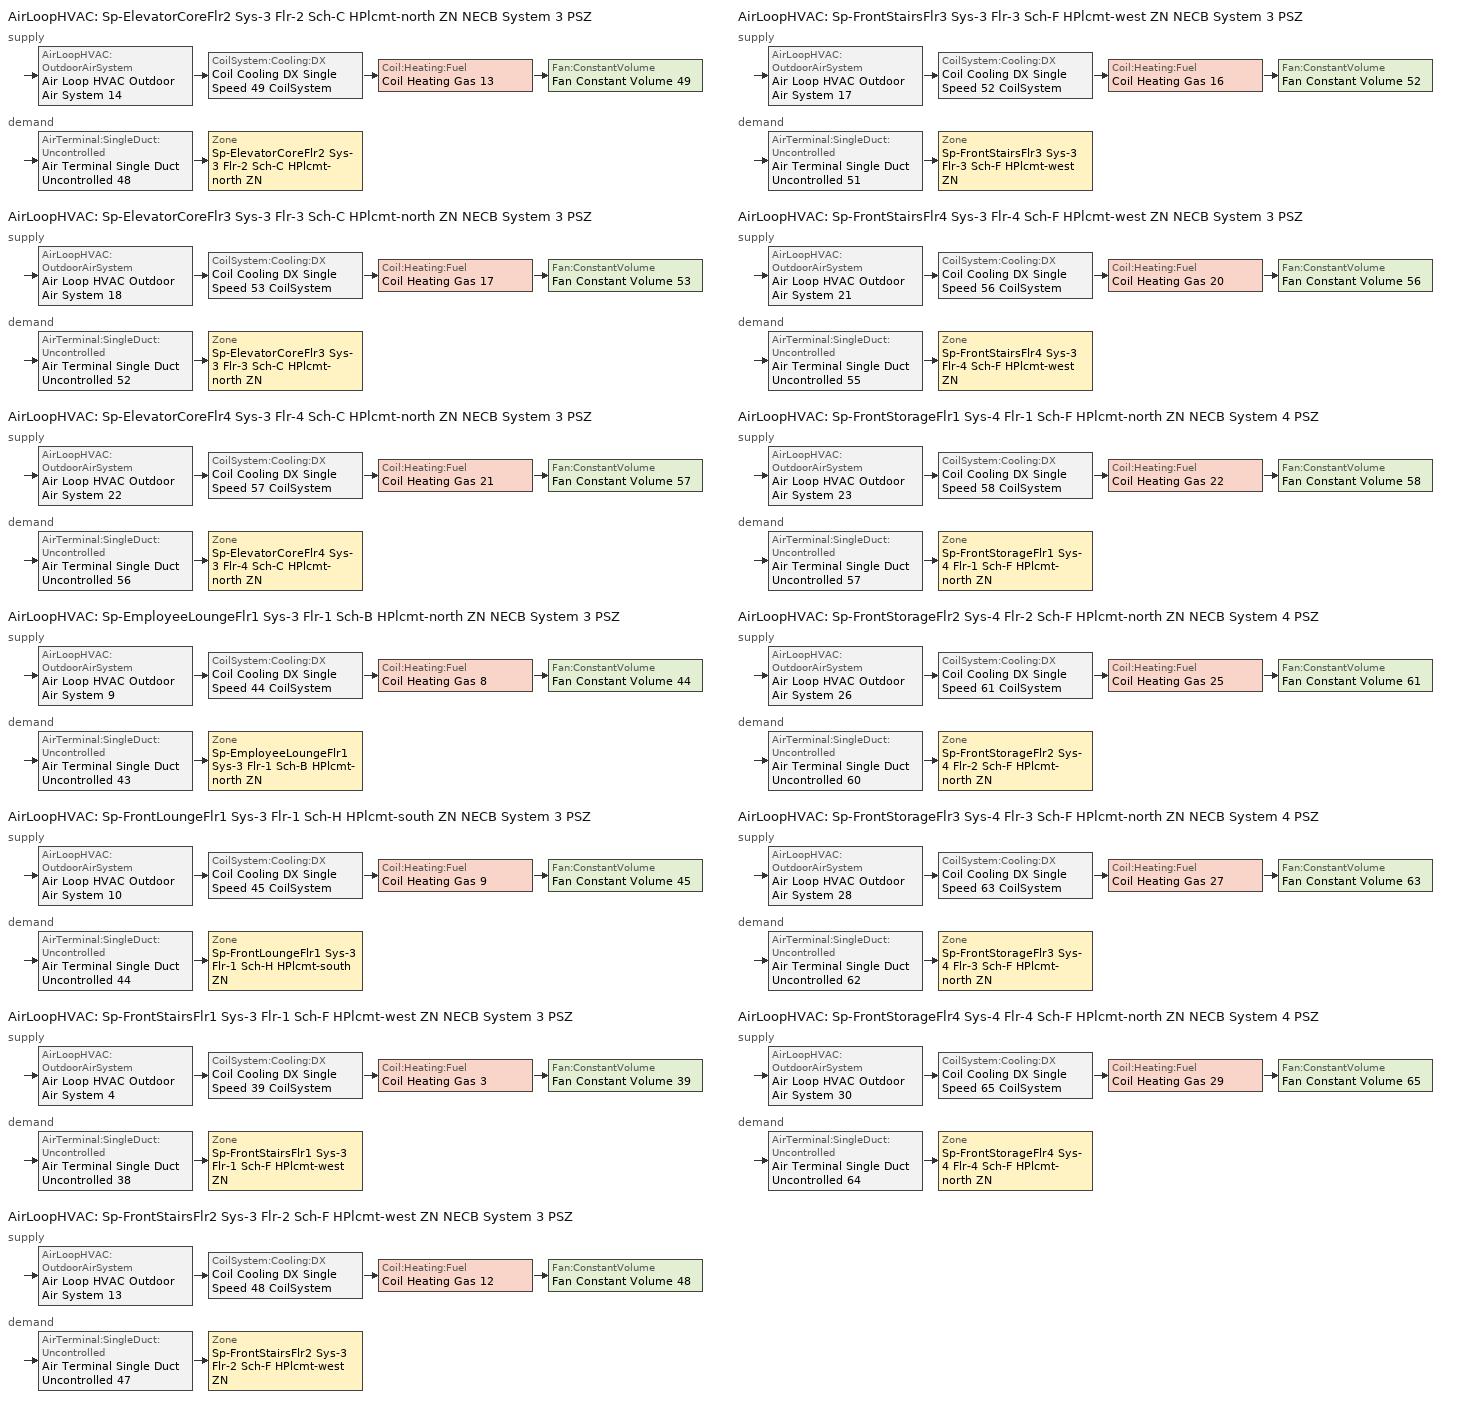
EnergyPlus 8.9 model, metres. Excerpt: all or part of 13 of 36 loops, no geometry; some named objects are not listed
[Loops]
AirLoopHVAC 'Sp-ElevatorCoreFlr2 Sys-3 Flr-2 Sch-C HPlcmt-north ZN NECB System 3 PSZ'
 supply: AirLoopHVAC:OutdoorAirSystem 'Air Loop HVAC Outdoor Air System 14' > CoilSystem:Cooling:DX 'Coil Cooling DX Single Speed 49 CoilSystem' > Coil:Heating:Fuel 'Coil Heating Gas 13' > Fan:ConstantVolume 'Fan Constant Volume 49'
 demand: AirTerminal:SingleDuct:Uncontrolled 'Air Terminal Single Duct Uncontrolled 48' > Zone 'Sp-ElevatorCoreFlr2 Sys-3 Flr-2 Sch-C HPlcmt-north ZN'
AirLoopHVAC 'Sp-ElevatorCoreFlr3 Sys-3 Flr-3 Sch-C HPlcmt-north ZN NECB System 3 PSZ'
 supply: AirLoopHVAC:OutdoorAirSystem 'Air Loop HVAC Outdoor Air System 18' > CoilSystem:Cooling:DX 'Coil Cooling DX Single Speed 53 CoilSystem' > Coil:Heating:Fuel 'Coil Heating Gas 17' > Fan:ConstantVolume 'Fan Constant Volume 53'
 demand: AirTerminal:SingleDuct:Uncontrolled 'Air Terminal Single Duct Uncontrolled 52' > Zone 'Sp-ElevatorCoreFlr3 Sys-3 Flr-3 Sch-C HPlcmt-north ZN'
AirLoopHVAC 'Sp-ElevatorCoreFlr4 Sys-3 Flr-4 Sch-C HPlcmt-north ZN NECB System 3 PSZ'
 supply: AirLoopHVAC:OutdoorAirSystem 'Air Loop HVAC Outdoor Air System 22' > CoilSystem:Cooling:DX 'Coil Cooling DX Single Speed 57 CoilSystem' > Coil:Heating:Fuel 'Coil Heating Gas 21' > Fan:ConstantVolume 'Fan Constant Volume 57'
 demand: AirTerminal:SingleDuct:Uncontrolled 'Air Terminal Single Duct Uncontrolled 56' > Zone 'Sp-ElevatorCoreFlr4 Sys-3 Flr-4 Sch-C HPlcmt-north ZN'
AirLoopHVAC 'Sp-EmployeeLoungeFlr1 Sys-3 Flr-1 Sch-B HPlcmt-north ZN NECB System 3 PSZ'
 supply: AirLoopHVAC:OutdoorAirSystem 'Air Loop HVAC Outdoor Air System 9' > CoilSystem:Cooling:DX 'Coil Cooling DX Single Speed 44 CoilSystem' > Coil:Heating:Fuel 'Coil Heating Gas 8' > Fan:ConstantVolume 'Fan Constant Volume 44'
 demand: AirTerminal:SingleDuct:Uncontrolled 'Air Terminal Single Duct Uncontrolled 43' > Zone 'Sp-EmployeeLoungeFlr1 Sys-3 Flr-1 Sch-B HPlcmt-north ZN'
AirLoopHVAC 'Sp-FrontLoungeFlr1 Sys-3 Flr-1 Sch-H HPlcmt-south ZN NECB System 3 PSZ'
 supply: AirLoopHVAC:OutdoorAirSystem 'Air Loop HVAC Outdoor Air System 10' > CoilSystem:Cooling:DX 'Coil Cooling DX Single Speed 45 CoilSystem' > Coil:Heating:Fuel 'Coil Heating Gas 9' > Fan:ConstantVolume 'Fan Constant Volume 45'
 demand: AirTerminal:SingleDuct:Uncontrolled 'Air Terminal Single Duct Uncontrolled 44' > Zone 'Sp-FrontLoungeFlr1 Sys-3 Flr-1 Sch-H HPlcmt-south ZN'
AirLoopHVAC 'Sp-FrontStairsFlr1 Sys-3 Flr-1 Sch-F HPlcmt-west ZN NECB System 3 PSZ'
 supply: AirLoopHVAC:OutdoorAirSystem 'Air Loop HVAC Outdoor Air System 4' > CoilSystem:Cooling:DX 'Coil Cooling DX Single Speed 39 CoilSystem' > Coil:Heating:Fuel 'Coil Heating Gas 3' > Fan:ConstantVolume 'Fan Constant Volume 39'
 demand: AirTerminal:SingleDuct:Uncontrolled 'Air Terminal Single Duct Uncontrolled 38' > Zone 'Sp-FrontStairsFlr1 Sys-3 Flr-1 Sch-F HPlcmt-west ZN'
AirLoopHVAC 'Sp-FrontStairsFlr2 Sys-3 Flr-2 Sch-F HPlcmt-west ZN NECB System 3 PSZ'
 supply: AirLoopHVAC:OutdoorAirSystem 'Air Loop HVAC Outdoor Air System 13' > CoilSystem:Cooling:DX 'Coil Cooling DX Single Speed 48 CoilSystem' > Coil:Heating:Fuel 'Coil Heating Gas 12' > Fan:ConstantVolume 'Fan Constant Volume 48'
 demand: AirTerminal:SingleDuct:Uncontrolled 'Air Terminal Single Duct Uncontrolled 47' > Zone 'Sp-FrontStairsFlr2 Sys-3 Flr-2 Sch-F HPlcmt-west ZN'
AirLoopHVAC 'Sp-FrontStairsFlr3 Sys-3 Flr-3 Sch-F HPlcmt-west ZN NECB System 3 PSZ'
 supply: AirLoopHVAC:OutdoorAirSystem 'Air Loop HVAC Outdoor Air System 17' > CoilSystem:Cooling:DX 'Coil Cooling DX Single Speed 52 CoilSystem' > Coil:Heating:Fuel 'Coil Heating Gas 16' > Fan:ConstantVolume 'Fan Constant Volume 52'
 demand: AirTerminal:SingleDuct:Uncontrolled 'Air Terminal Single Duct Uncontrolled 51' > Zone 'Sp-FrontStairsFlr3 Sys-3 Flr-3 Sch-F HPlcmt-west ZN'
AirLoopHVAC 'Sp-FrontStairsFlr4 Sys-3 Flr-4 Sch-F HPlcmt-west ZN NECB System 3 PSZ'
 supply: AirLoopHVAC:OutdoorAirSystem 'Air Loop HVAC Outdoor Air System 21' > CoilSystem:Cooling:DX 'Coil Cooling DX Single Speed 56 CoilSystem' > Coil:Heating:Fuel 'Coil Heating Gas 20' > Fan:ConstantVolume 'Fan Constant Volume 56'
 demand: AirTerminal:SingleDuct:Uncontrolled 'Air Terminal Single Duct Uncontrolled 55' > Zone 'Sp-FrontStairsFlr4 Sys-3 Flr-4 Sch-F HPlcmt-west ZN'
AirLoopHVAC 'Sp-FrontStorageFlr1 Sys-4 Flr-1 Sch-F HPlcmt-north ZN NECB System 4 PSZ'
 supply: AirLoopHVAC:OutdoorAirSystem 'Air Loop HVAC Outdoor Air System 23' > CoilSystem:Cooling:DX 'Coil Cooling DX Single Speed 58 CoilSystem' > Coil:Heating:Fuel 'Coil Heating Gas 22' > Fan:ConstantVolume 'Fan Constant Volume 58'
 demand: AirTerminal:SingleDuct:Uncontrolled 'Air Terminal Single Duct Uncontrolled 57' > Zone 'Sp-FrontStorageFlr1 Sys-4 Flr-1 Sch-F HPlcmt-north ZN'
AirLoopHVAC 'Sp-FrontStorageFlr2 Sys-4 Flr-2 Sch-F HPlcmt-north ZN NECB System 4 PSZ'
 supply: AirLoopHVAC:OutdoorAirSystem 'Air Loop HVAC Outdoor Air System 26' > CoilSystem:Cooling:DX 'Coil Cooling DX Single Speed 61 CoilSystem' > Coil:Heating:Fuel 'Coil Heating Gas 25' > Fan:ConstantVolume 'Fan Constant Volume 61'
 demand: AirTerminal:SingleDuct:Uncontrolled 'Air Terminal Single Duct Uncontrolled 60' > Zone 'Sp-FrontStorageFlr2 Sys-4 Flr-2 Sch-F HPlcmt-north ZN'
AirLoopHVAC 'Sp-FrontStorageFlr3 Sys-4 Flr-3 Sch-F HPlcmt-north ZN NECB System 4 PSZ'
 supply: AirLoopHVAC:OutdoorAirSystem 'Air Loop HVAC Outdoor Air System 28' > CoilSystem:Cooling:DX 'Coil Cooling DX Single Speed 63 CoilSystem' > Coil:Heating:Fuel 'Coil Heating Gas 27' > Fan:ConstantVolume 'Fan Constant Volume 63'
 demand: AirTerminal:SingleDuct:Uncontrolled 'Air Terminal Single Duct Uncontrolled 62' > Zone 'Sp-FrontStorageFlr3 Sys-4 Flr-3 Sch-F HPlcmt-north ZN'
AirLoopHVAC 'Sp-FrontStorageFlr4 Sys-4 Flr-4 Sch-F HPlcmt-north ZN NECB System 4 PSZ'
 supply: AirLoopHVAC:OutdoorAirSystem 'Air Loop HVAC Outdoor Air System 30' > CoilSystem:Cooling:DX 'Coil Cooling DX Single Speed 65 CoilSystem' > Coil:Heating:Fuel 'Coil Heating Gas 29' > Fan:ConstantVolume 'Fan Constant Volume 65'
 demand: AirTerminal:SingleDuct:Uncontrolled 'Air Terminal Single Duct Uncontrolled 64' > Zone 'Sp-FrontStorageFlr4 Sys-4 Flr-4 Sch-F HPlcmt-north ZN'
[ZoneControl:Thermostat] Control Object Type 1=ThermostatSetpoint:DualSetpoint
Name | Zone or ZoneList | Control Type Schedule | Control Name 1
Sp-ElevatorCoreFlr2 Sys-3 Flr-2 Sch-C HPlcmt-north ZN Thermostat | Sp-ElevatorCoreFlr2 Sys-3 Flr-2 Sch-C HPlcmt-north ZN | Sp-ElevatorCoreFlr2 Sys-3 Flr-2 Sch-C HPlcmt-north ZN Thermostat Schedule | Space Function Lobby - elevator Thermostat 6
Sp-ElevatorCoreFlr3 Sys-3 Flr-3 Sch-C HPlcmt-north ZN Thermostat | Sp-ElevatorCoreFlr3 Sys-3 Flr-3 Sch-C HPlcmt-north ZN | Sp-ElevatorCoreFlr3 Sys-3 Flr-3 Sch-C HPlcmt-north ZN Thermostat Schedule | Space Function Lobby - elevator Thermostat 7
Sp-ElevatorCoreFlr4 Sys-3 Flr-4 Sch-C HPlcmt-north ZN Thermostat | Sp-ElevatorCoreFlr4 Sys-3 Flr-4 Sch-C HPlcmt-north ZN | Sp-ElevatorCoreFlr4 Sys-3 Flr-4 Sch-C HPlcmt-north ZN Thermostat Schedule | Space Function Lobby - elevator Thermostat 8
Sp-EmployeeLoungeFlr1 Sys-3 Flr-1 Sch-B HPlcmt-north ZN Thermostat | Sp-EmployeeLoungeFlr1 Sys-3 Flr-1 Sch-B HPlcmt-north ZN | Sp-EmployeeLoungeFlr1 Sys-3 Flr-1 Sch-B HPlcmt-north ZN Thermostat Schedule | Space Function Lounge/Break room - other Thermostat 2
Sp-FrontLoungeFlr1 Sys-3 Flr-1 Sch-H HPlcmt-south ZN Thermostat | Sp-FrontLoungeFlr1 Sys-3 Flr-1 Sch-H HPlcmt-south ZN | Sp-FrontLoungeFlr1 Sys-3 Flr-1 Sch-H HPlcmt-south ZN Thermostat Schedule | Space Function Lobby - hotel Thermostat 2
Sp-FrontStairsFlr1 Sys-3 Flr-1 Sch-F HPlcmt-west ZN Thermostat | Sp-FrontStairsFlr1 Sys-3 Flr-1 Sch-F HPlcmt-west ZN | Sp-FrontStairsFlr1 Sys-3 Flr-1 Sch-F HPlcmt-west ZN Thermostat Schedule | Space Function Stairway/Stairwell-sch-F Thermostat 10
Sp-FrontStairsFlr2 Sys-3 Flr-2 Sch-F HPlcmt-west ZN Thermostat | Sp-FrontStairsFlr2 Sys-3 Flr-2 Sch-F HPlcmt-west ZN | Sp-FrontStairsFlr2 Sys-3 Flr-2 Sch-F HPlcmt-west ZN Thermostat Schedule | Space Function Stairway/Stairwell-sch-F Thermostat 12
Sp-FrontStairsFlr3 Sys-3 Flr-3 Sch-F HPlcmt-west ZN Thermostat | Sp-FrontStairsFlr3 Sys-3 Flr-3 Sch-F HPlcmt-west ZN | Sp-FrontStairsFlr3 Sys-3 Flr-3 Sch-F HPlcmt-west ZN Thermostat Schedule | Space Function Stairway/Stairwell-sch-F Thermostat 14
Sp-FrontStairsFlr4 Sys-3 Flr-4 Sch-F HPlcmt-west ZN Thermostat | Sp-FrontStairsFlr4 Sys-3 Flr-4 Sch-F HPlcmt-west ZN | Sp-FrontStairsFlr4 Sys-3 Flr-4 Sch-F HPlcmt-west ZN Thermostat Schedule | Space Function Stairway/Stairwell-sch-F Thermostat 16
Sp-FrontStorageFlr1 Sys-4 Flr-1 Sch-F HPlcmt-north ZN Thermostat | Sp-FrontStorageFlr1 Sys-4 Flr-1 Sch-F HPlcmt-north ZN | Sp-FrontStorageFlr1 Sys-4 Flr-1 Sch-F HPlcmt-north ZN Thermostat Schedule | Space Function Storage room <= 5 m2 <= 100 m2-sch-F Thermostat 10
Sp-FrontStorageFlr2 Sys-4 Flr-2 Sch-F HPlcmt-north ZN Thermostat | Sp-FrontStorageFlr2 Sys-4 Flr-2 Sch-F HPlcmt-north ZN | Sp-FrontStorageFlr2 Sys-4 Flr-2 Sch-F HPlcmt-north ZN Thermostat Schedule | Space Function Storage room <= 5 m2 <= 100 m2-sch-F Thermostat 13
Sp-FrontStorageFlr3 Sys-4 Flr-3 Sch-F HPlcmt-north ZN Thermostat | Sp-FrontStorageFlr3 Sys-4 Flr-3 Sch-F HPlcmt-north ZN | Sp-FrontStorageFlr3 Sys-4 Flr-3 Sch-F HPlcmt-north ZN Thermostat Schedule | Space Function Storage room <= 5 m2 <= 100 m2-sch-F Thermostat 15
Sp-FrontStorageFlr4 Sys-4 Flr-4 Sch-F HPlcmt-north ZN Thermostat | Sp-FrontStorageFlr4 Sys-4 Flr-4 Sch-F HPlcmt-north ZN | Sp-FrontStorageFlr4 Sys-4 Flr-4 Sch-F HPlcmt-north ZN Thermostat Schedule | Space Function Storage room <= 5 m2 <= 100 m2-sch-F Thermostat 17
[ThermostatSetpoint:DualSetpoint]
Name | Heating Setpoint Temperature Schedule | Cooling Setpoint Temperature Schedule
Space Function Lobby - elevator Thermostat 6; Space Function Lobby - elevator Thermostat 7; Space Function Lobby - elevator Thermostat 8 | NECB-C-Thermostat Setpoint-Heating | NECB-C-Thermostat Setpoint-Cooling
Space Function Lounge/Break room - other Thermostat 2 | NECB-B-Thermostat Setpoint-Heating | NECB-B-Thermostat Setpoint-Cooling
Space Function Lobby - hotel Thermostat 2 | NECB-H-Thermostat Setpoint-Heating | NECB-H-Thermostat Setpoint-Cooling
Space Function Stairway/Stairwell-sch-F Thermostat 10; Space Function Stairway/Stairwell-sch-F Thermostat 12; Space Function Stairway/Stairwell-sch-F Thermostat 14; Space Function Stairway/Stairwell-sch-F Thermostat 16; Space Function Storage room <= 5 m2 <= 100 m2-sch-F Thermostat 10; Space Function Storage room <= 5 m2 <= 100 m2-sch-F Thermostat 13; Space Function Storage room <= 5 m2 <= 100 m2-sch-F Thermostat 15; Space Function Storage room <= 5 m2 <= 100 m2-sch-F Thermostat 17 | NECB-F-Thermostat Setpoint-Heating | NECB-F-Thermostat Setpoint-Cooling
[AirTerminal:SingleDuct:Uncontrolled] Availability Schedule=Always On Discrete; Maximum Air Flow Rate {m3/s}=AutoSize
Air Terminal Single Duct Uncontrolled 48; Air Terminal Single Duct Uncontrolled 52; Air Terminal Single Duct Uncontrolled 56; Air Terminal Single Duct Uncontrolled 43; Air Terminal Single Duct Uncontrolled 44; Air Terminal Single Duct Uncontrolled 38; Air Terminal Single Duct Uncontrolled 47; Air Terminal Single Duct Uncontrolled 51; Air Terminal Single Duct Uncontrolled 55; Air Terminal Single Duct Uncontrolled 57; Air Terminal Single Duct Uncontrolled 60; Air Terminal Single Duct Uncontrolled 62; Air Terminal Single Duct Uncontrolled 64
[Zone equipment]
Sp-ElevatorCoreFlr2 Sys-3 Flr-2 Sch-C HPlcmt-north ZN: Air Terminal Single Duct Uncontrolled 48, Zone HVAC Baseboard Convective Water 48
Sp-ElevatorCoreFlr3 Sys-3 Flr-3 Sch-C HPlcmt-north ZN: Air Terminal Single Duct Uncontrolled 52, Zone HVAC Baseboard Convective Water 52
Sp-ElevatorCoreFlr4 Sys-3 Flr-4 Sch-C HPlcmt-north ZN: Air Terminal Single Duct Uncontrolled 56, Zone HVAC Baseboard Convective Water 56
Sp-EmployeeLoungeFlr1 Sys-3 Flr-1 Sch-B HPlcmt-north ZN: Air Terminal Single Duct Uncontrolled 43, Zone HVAC Baseboard Convective Water 43
Sp-FrontLoungeFlr1 Sys-3 Flr-1 Sch-H HPlcmt-south ZN: Air Terminal Single Duct Uncontrolled 44, Zone HVAC Baseboard Convective Water 44
Sp-FrontStairsFlr1 Sys-3 Flr-1 Sch-F HPlcmt-west ZN: Air Terminal Single Duct Uncontrolled 38, Zone HVAC Baseboard Convective Water 38
Sp-FrontStairsFlr2 Sys-3 Flr-2 Sch-F HPlcmt-west ZN: Air Terminal Single Duct Uncontrolled 47, Zone HVAC Baseboard Convective Water 47
Sp-FrontStairsFlr3 Sys-3 Flr-3 Sch-F HPlcmt-west ZN: Air Terminal Single Duct Uncontrolled 51, Zone HVAC Baseboard Convective Water 51
Sp-FrontStairsFlr4 Sys-3 Flr-4 Sch-F HPlcmt-west ZN: Air Terminal Single Duct Uncontrolled 55, Zone HVAC Baseboard Convective Water 55
Sp-FrontStorageFlr1 Sys-4 Flr-1 Sch-F HPlcmt-north ZN: Air Terminal Single Duct Uncontrolled 57, Zone HVAC Baseboard Convective Water 57
Sp-FrontStorageFlr2 Sys-4 Flr-2 Sch-F HPlcmt-north ZN: Air Terminal Single Duct Uncontrolled 60, Zone HVAC Baseboard Convective Water 60
Sp-FrontStorageFlr3 Sys-4 Flr-3 Sch-F HPlcmt-north ZN: Air Terminal Single Duct Uncontrolled 62, Zone HVAC Baseboard Convective Water 62
Sp-FrontStorageFlr4 Sys-4 Flr-4 Sch-F HPlcmt-north ZN: Air Terminal Single Duct Uncontrolled 64, Zone HVAC Baseboard Convective Water 64
[Sizing:Zone] Zone Cooling Design Supply Air Temperature Input Method=SupplyAirTemperature; Zone Cooling Design Supply Air Temperature {C}=13; Zone Cooling Design Supply Air Temperature Difference {deltaC}=11.11; Zone Heating Design Supply Air Temperature Input Method=SupplyAirTemperature; Zone Heating Design Supply Air Temperature {C}=43; Zone Heating Design Supply Air Temperature Difference {deltaC}=11.11; Zone Cooling Design Supply Air Humidity Ratio {kgWater/kgDryAir}=0.0085; Zone Heating Design Supply Air Humidity Ratio {kgWater/kgDryAir}=0.008; Zone Heating Sizing Factor=1.3; Zone Cooling Sizing Factor=1.1; Cooling Design Air Flow Method=DesignDay; Cooling Design Air Flow Rate {m3/s}=0; Cooling Minimum Air Flow per Zone Floor Area {m3/s-m2}=0.000762; Cooling Minimum Air Flow {m3/s}=0; Cooling Minimum Air Flow Fraction=0; Heating Design Air Flow Method=DesignDay; Heating Design Air Flow Rate {m3/s}=0; Heating Maximum Air Flow per Zone Floor Area {m3/s-m2}=0.002032; Heating Maximum Air Flow {m3/s}=0.141576; Heating Maximum Air Flow Fraction=0.3; Account for Dedicated Outdoor Air System=No
Name | Design Specification Outdoor Air Object | Design Specification Zone Air Distribution Object
Sp-ElevatorCoreFlr2 Sys-3 Flr-2 Sch-C HPlcmt-north ZN | Space Function Lobby - elevator Ventilation | Sp-ElevatorCoreFlr2 Sys-3 Flr-2 Sch-C HPlcmt-north ZN Design Spec Zone Air Dist
Sp-ElevatorCoreFlr3 Sys-3 Flr-3 Sch-C HPlcmt-north ZN | Space Function Lobby - elevator Ventilation | Sp-ElevatorCoreFlr3 Sys-3 Flr-3 Sch-C HPlcmt-north ZN Design Spec Zone Air Dist
Sp-ElevatorCoreFlr4 Sys-3 Flr-4 Sch-C HPlcmt-north ZN | Space Function Lobby - elevator Ventilation | Sp-ElevatorCoreFlr4 Sys-3 Flr-4 Sch-C HPlcmt-north ZN Design Spec Zone Air Dist
Sp-EmployeeLoungeFlr1 Sys-3 Flr-1 Sch-B HPlcmt-north ZN | Space Function Lounge/Break room - other Ventilation | Sp-EmployeeLoungeFlr1 Sys-3 Flr-1 Sch-B HPlcmt-north ZN Design Spec Zone Air Dist
Sp-FrontLoungeFlr1 Sys-3 Flr-1 Sch-H HPlcmt-south ZN | Space Function Lobby - hotel Ventilation | Sp-FrontLoungeFlr1 Sys-3 Flr-1 Sch-H HPlcmt-south ZN Design Spec Zone Air Dist
Sp-FrontStairsFlr1 Sys-3 Flr-1 Sch-F HPlcmt-west ZN | Space Function Stairway/Stairwell-sch-F Ventilation | Sp-FrontStairsFlr1 Sys-3 Flr-1 Sch-F HPlcmt-west ZN Design Spec Zone Air Dist
Sp-FrontStairsFlr2 Sys-3 Flr-2 Sch-F HPlcmt-west ZN | Space Function Stairway/Stairwell-sch-F Ventilation | Sp-FrontStairsFlr2 Sys-3 Flr-2 Sch-F HPlcmt-west ZN Design Spec Zone Air Dist
Sp-FrontStairsFlr3 Sys-3 Flr-3 Sch-F HPlcmt-west ZN | Space Function Stairway/Stairwell-sch-F Ventilation | Sp-FrontStairsFlr3 Sys-3 Flr-3 Sch-F HPlcmt-west ZN Design Spec Zone Air Dist
Sp-FrontStairsFlr4 Sys-3 Flr-4 Sch-F HPlcmt-west ZN | Space Function Stairway/Stairwell-sch-F Ventilation | Sp-FrontStairsFlr4 Sys-3 Flr-4 Sch-F HPlcmt-west ZN Design Spec Zone Air Dist
Sp-FrontStorageFlr1 Sys-4 Flr-1 Sch-F HPlcmt-north ZN | Space Function Storage room <= 5 m2 <= 100 m2-sch-F Ventilation | Sp-FrontStorageFlr1 Sys-4 Flr-1 Sch-F HPlcmt-north ZN Design Spec Zone Air Dist
Sp-FrontStorageFlr2 Sys-4 Flr-2 Sch-F HPlcmt-north ZN | Space Function Storage room <= 5 m2 <= 100 m2-sch-F Ventilation | Sp-FrontStorageFlr2 Sys-4 Flr-2 Sch-F HPlcmt-north ZN Design Spec Zone Air Dist
Sp-FrontStorageFlr3 Sys-4 Flr-3 Sch-F HPlcmt-north ZN | Space Function Storage room <= 5 m2 <= 100 m2-sch-F Ventilation | Sp-FrontStorageFlr3 Sys-4 Flr-3 Sch-F HPlcmt-north ZN Design Spec Zone Air Dist
Sp-FrontStorageFlr4 Sys-4 Flr-4 Sch-F HPlcmt-north ZN | Space Function Storage room <= 5 m2 <= 100 m2-sch-F Ventilation | Sp-FrontStorageFlr4 Sys-4 Flr-4 Sch-F HPlcmt-north ZN Design Spec Zone Air Dist
[DesignSpecification:ZoneAirDistribution] Zone Air Distribution Effectiveness in Cooling Mode=1; Zone Air Distribution Effectiveness in Heating Mode=1
Sp-ElevatorCoreFlr2 Sys-3 Flr-2 Sch-C HPlcmt-north ZN Design Spec Zone Air Dist; Sp-ElevatorCoreFlr3 Sys-3 Flr-3 Sch-C HPlcmt-north ZN Design Spec Zone Air Dist; Sp-ElevatorCoreFlr4 Sys-3 Flr-4 Sch-C HPlcmt-north ZN Design Spec Zone Air Dist; Sp-EmployeeLoungeFlr1 Sys-3 Flr-1 Sch-B HPlcmt-north ZN Design Spec Zone Air Dist; Sp-FrontLoungeFlr1 Sys-3 Flr-1 Sch-H HPlcmt-south ZN Design Spec Zone Air Dist; Sp-FrontStairsFlr1 Sys-3 Flr-1 Sch-F HPlcmt-west ZN Design Spec Zone Air Dist; Sp-FrontStairsFlr2 Sys-3 Flr-2 Sch-F HPlcmt-west ZN Design Spec Zone Air Dist; Sp-FrontStairsFlr3 Sys-3 Flr-3 Sch-F HPlcmt-west ZN Design Spec Zone Air Dist; Sp-FrontStairsFlr4 Sys-3 Flr-4 Sch-F HPlcmt-west ZN Design Spec Zone Air Dist; Sp-FrontStorageFlr1 Sys-4 Flr-1 Sch-F HPlcmt-north ZN Design Spec Zone Air Dist; Sp-FrontStorageFlr2 Sys-4 Flr-2 Sch-F HPlcmt-north ZN Design Spec Zone Air Dist; Sp-FrontStorageFlr3 Sys-4 Flr-3 Sch-F HPlcmt-north ZN Design Spec Zone Air Dist; Sp-FrontStorageFlr4 Sys-4 Flr-4 Sch-F HPlcmt-north ZN Design Spec Zone Air Dist
[Controller:MechanicalVentilation] Availability Schedule=Always On Discrete; Demand Controlled Ventilation=No; System Outdoor Air Method=ZoneSum
Name | Zone Name 1 | Design Specification Outdoor Air Object Name 1 | Design Specification Zone Air Distribution Object Name 1
Controller Mechanical Ventilation 14 | Sp-ElevatorCoreFlr2 Sys-3 Flr-2 Sch-C HPlcmt-north ZN | Space Function Lobby - elevator Ventilation | Sp-ElevatorCoreFlr2 Sys-3 Flr-2 Sch-C HPlcmt-north ZN Design Spec Zone Air Dist
Controller Mechanical Ventilation 18 | Sp-ElevatorCoreFlr3 Sys-3 Flr-3 Sch-C HPlcmt-north ZN | Space Function Lobby - elevator Ventilation | Sp-ElevatorCoreFlr3 Sys-3 Flr-3 Sch-C HPlcmt-north ZN Design Spec Zone Air Dist
Controller Mechanical Ventilation 22 | Sp-ElevatorCoreFlr4 Sys-3 Flr-4 Sch-C HPlcmt-north ZN | Space Function Lobby - elevator Ventilation | Sp-ElevatorCoreFlr4 Sys-3 Flr-4 Sch-C HPlcmt-north ZN Design Spec Zone Air Dist
Controller Mechanical Ventilation 9 | Sp-EmployeeLoungeFlr1 Sys-3 Flr-1 Sch-B HPlcmt-north ZN | Space Function Lounge/Break room - other Ventilation | Sp-EmployeeLoungeFlr1 Sys-3 Flr-1 Sch-B HPlcmt-north ZN Design Spec Zone Air Dist
Controller Mechanical Ventilation 10 | Sp-FrontLoungeFlr1 Sys-3 Flr-1 Sch-H HPlcmt-south ZN | Space Function Lobby - hotel Ventilation | Sp-FrontLoungeFlr1 Sys-3 Flr-1 Sch-H HPlcmt-south ZN Design Spec Zone Air Dist
Controller Mechanical Ventilation 4 | Sp-FrontStairsFlr1 Sys-3 Flr-1 Sch-F HPlcmt-west ZN | Space Function Stairway/Stairwell-sch-F Ventilation | Sp-FrontStairsFlr1 Sys-3 Flr-1 Sch-F HPlcmt-west ZN Design Spec Zone Air Dist
Controller Mechanical Ventilation 13 | Sp-FrontStairsFlr2 Sys-3 Flr-2 Sch-F HPlcmt-west ZN | Space Function Stairway/Stairwell-sch-F Ventilation | Sp-FrontStairsFlr2 Sys-3 Flr-2 Sch-F HPlcmt-west ZN Design Spec Zone Air Dist
Controller Mechanical Ventilation 17 | Sp-FrontStairsFlr3 Sys-3 Flr-3 Sch-F HPlcmt-west ZN | Space Function Stairway/Stairwell-sch-F Ventilation | Sp-FrontStairsFlr3 Sys-3 Flr-3 Sch-F HPlcmt-west ZN Design Spec Zone Air Dist
Controller Mechanical Ventilation 21 | Sp-FrontStairsFlr4 Sys-3 Flr-4 Sch-F HPlcmt-west ZN | Space Function Stairway/Stairwell-sch-F Ventilation | Sp-FrontStairsFlr4 Sys-3 Flr-4 Sch-F HPlcmt-west ZN Design Spec Zone Air Dist
Controller Mechanical Ventilation 23 | Sp-FrontStorageFlr1 Sys-4 Flr-1 Sch-F HPlcmt-north ZN | Space Function Storage room <= 5 m2 <= 100 m2-sch-F Ventilation | Sp-FrontStorageFlr1 Sys-4 Flr-1 Sch-F HPlcmt-north ZN Design Spec Zone Air Dist
Controller Mechanical Ventilation 26 | Sp-FrontStorageFlr2 Sys-4 Flr-2 Sch-F HPlcmt-north ZN | Space Function Storage room <= 5 m2 <= 100 m2-sch-F Ventilation | Sp-FrontStorageFlr2 Sys-4 Flr-2 Sch-F HPlcmt-north ZN Design Spec Zone Air Dist
Controller Mechanical Ventilation 28 | Sp-FrontStorageFlr3 Sys-4 Flr-3 Sch-F HPlcmt-north ZN | Space Function Storage room <= 5 m2 <= 100 m2-sch-F Ventilation | Sp-FrontStorageFlr3 Sys-4 Flr-3 Sch-F HPlcmt-north ZN Design Spec Zone Air Dist
Controller Mechanical Ventilation 30 | Sp-FrontStorageFlr4 Sys-4 Flr-4 Sch-F HPlcmt-north ZN | Space Function Storage room <= 5 m2 <= 100 m2-sch-F Ventilation | Sp-FrontStorageFlr4 Sys-4 Flr-4 Sch-F HPlcmt-north ZN Design Spec Zone Air Dist
[DesignSpecification:OutdoorAir] Outdoor Air Method=Sum; Outdoor Air Flow per Person {m3/s-person}=0; Outdoor Air Flow per Zone {m3/s}=0; Outdoor Air Flow Air Changes per Hour {1/hr}=0
Name | Outdoor Air Flow per Zone Floor Area {m3/s-m2}
Space Function Lobby - elevator Ventilation | 0.00404876
Space Function Lounge/Break room - other Ventilation | 0.0009398
Space Function Lobby - hotel Ventilation | 0.00143764
Space Function Stairway/Stairwell-sch-F Ventilation | 0.0003048
Space Function Storage room <= 5 m2 <= 100 m2-sch-F Ventilation | 0.0003556
[Fan:ConstantVolume] Availability Schedule=Always On Discrete; Fan Total Efficiency=0.7; Pressure Rise {Pa}=250; Maximum Flow Rate {m3/s}=AutoSize; Motor Efficiency=0.9; Motor In Airstream Fraction=1
Fan Constant Volume 49; Fan Constant Volume 53; Fan Constant Volume 57; Fan Constant Volume 44; Fan Constant Volume 45; Fan Constant Volume 39; Fan Constant Volume 48; Fan Constant Volume 52; Fan Constant Volume 56; Fan Constant Volume 58; Fan Constant Volume 61; Fan Constant Volume 63; Fan Constant Volume 65
[Coil:Cooling:DX:SingleSpeed] Availability Schedule=Always On Discrete; Gross Rated Total Cooling Capacity {W}=Autosize; Gross Rated Sensible Heat Ratio=Autosize; Gross Rated Cooling COP {W/W}=3; Rated Air Flow Rate {m3/s}=Autosize; Rated Evaporator Fan Power Per Volume Flow Rate {W/(m3/s)}=773.3; Condenser Type=AirCooled; Evaporative Condenser Effectiveness=0; Evaporative Condenser Air Flow Rate {m3/s}=Autosize; Evaporative Condenser Pump Rated Power Consumption {W}=Autosize; Crankcase Heater Capacity {W}=0; Maximum Outdoor Dry-Bulb Temperature for Crankcase Heater Operation {C}=0; Basin Heater Capacity {W/K}=0; Basin Heater Setpoint Temperature {C}=10
Name | Total Cooling Capacity Function of Temperature Curve | Total Cooling Capacity Function of Flow Fraction Curve | Energy Input Ratio Function of Temperature Curve | Energy Input Ratio Function of Flow Fraction Curve | Part Load Fraction Correlation Curve
Coil Cooling DX Single Speed 49 | Curve Biquadratic 97 | Curve Quadratic 109 | Curve Biquadratic 98 | Curve Quadratic 110 | Curve Quadratic 111
Coil Cooling DX Single Speed 53 | Curve Biquadratic 105 | Curve Quadratic 121 | Curve Biquadratic 106 | Curve Quadratic 122 | Curve Quadratic 123
Coil Cooling DX Single Speed 57 | Curve Biquadratic 113 | Curve Quadratic 133 | Curve Biquadratic 114 | Curve Quadratic 134 | Curve Quadratic 135
Coil Cooling DX Single Speed 44 | Curve Biquadratic 87 | Curve Quadratic 94 | Curve Biquadratic 88 | Curve Quadratic 95 | Curve Quadratic 96
Coil Cooling DX Single Speed 45 | Curve Biquadratic 89 | Curve Quadratic 97 | Curve Biquadratic 90 | Curve Quadratic 98 | Curve Quadratic 99
Coil Cooling DX Single Speed 39 | Curve Biquadratic 77 | Curve Quadratic 79 | Curve Biquadratic 78 | Curve Quadratic 80 | Curve Quadratic 81
Coil Cooling DX Single Speed 48 | Curve Biquadratic 95 | Curve Quadratic 106 | Curve Biquadratic 96 | Curve Quadratic 107 | Curve Quadratic 108
Coil Cooling DX Single Speed 52 | Curve Biquadratic 103 | Curve Quadratic 118 | Curve Biquadratic 104 | Curve Quadratic 119 | Curve Quadratic 120
Coil Cooling DX Single Speed 56 | Curve Biquadratic 111 | Curve Quadratic 130 | Curve Biquadratic 112 | Curve Quadratic 131 | Curve Quadratic 132
Coil Cooling DX Single Speed 58 | Curve Biquadratic 115 | Curve Quadratic 136 | Curve Biquadratic 116 | Curve Quadratic 137 | Curve Cubic 37
Coil Cooling DX Single Speed 61 | Curve Biquadratic 121 | Curve Quadratic 142 | Curve Biquadratic 122 | Curve Quadratic 143 | Curve Cubic 40
Coil Cooling DX Single Speed 63 | Curve Biquadratic 125 | Curve Quadratic 146 | Curve Biquadratic 126 | Curve Quadratic 147 | Curve Cubic 42
Coil Cooling DX Single Speed 65 | Curve Biquadratic 129 | Curve Quadratic 150 | Curve Biquadratic 130 | Curve Quadratic 151 | Curve Cubic 44
[AirLoopHVAC] Design Supply Air Flow Rate {m3/s}=AutoSize
Sp-ElevatorCoreFlr2 Sys-3 Flr-2 Sch-C HPlcmt-north ZN NECB System 3 PSZ; Sp-ElevatorCoreFlr3 Sys-3 Flr-3 Sch-C HPlcmt-north ZN NECB System 3 PSZ; Sp-ElevatorCoreFlr4 Sys-3 Flr-4 Sch-C HPlcmt-north ZN NECB System 3 PSZ; Sp-EmployeeLoungeFlr1 Sys-3 Flr-1 Sch-B HPlcmt-north ZN NECB System 3 PSZ; Sp-FrontLoungeFlr1 Sys-3 Flr-1 Sch-H HPlcmt-south ZN NECB System 3 PSZ; Sp-FrontStairsFlr1 Sys-3 Flr-1 Sch-F HPlcmt-west ZN NECB System 3 PSZ; Sp-FrontStairsFlr2 Sys-3 Flr-2 Sch-F HPlcmt-west ZN NECB System 3 PSZ; Sp-FrontStairsFlr3 Sys-3 Flr-3 Sch-F HPlcmt-west ZN NECB System 3 PSZ; Sp-FrontStairsFlr4 Sys-3 Flr-4 Sch-F HPlcmt-west ZN NECB System 3 PSZ; Sp-FrontStorageFlr1 Sys-4 Flr-1 Sch-F HPlcmt-north ZN NECB System 4 PSZ; Sp-FrontStorageFlr2 Sys-4 Flr-2 Sch-F HPlcmt-north ZN NECB System 4 PSZ; Sp-FrontStorageFlr3 Sys-4 Flr-3 Sch-F HPlcmt-north ZN NECB System 4 PSZ; Sp-FrontStorageFlr4 Sys-4 Flr-4 Sch-F HPlcmt-north ZN NECB System 4 PSZ
[Sizing:System] Type of Load to Size On=Sensible; Design Outdoor Air Flow Rate {m3/s}=Autosize; Central Heating Maximum System Air Flow Ratio=1; Preheat Design Temperature {C}=7; Preheat Design Humidity Ratio {kgWater/kgDryAir}=0.008; Precool Design Temperature {C}=13; Precool Design Humidity Ratio {kgWater/kgDryAir}=0.008; Central Cooling Design Supply Air Temperature {C}=13; Central Heating Design Supply Air Temperature {C}=43; Type of Zone Sum to Use=NonCoincident; 100% Outdoor Air in Cooling=No; 100% Outdoor Air in Heating=No; Central Cooling Design Supply Air Humidity Ratio {kgWater/kgDryAir}=0.0085; Central Heating Design Supply Air Humidity Ratio {kgWater/kgDryAir}=0.008; Cooling Supply Air Flow Rate Method=DesignDay; Cooling Supply Air Flow Rate {m3/s}=0; Cooling Supply Air Flow Rate Per Floor Area {m3/s-m2}=0.00996765; Cooling Fraction of Autosized Cooling Supply Air Flow Rate=1; Cooling Supply Air Flow Rate Per Unit Cooling Capacity {m3/s-W}=3.94755e-05; Heating Supply Air Flow Rate Method=DesignDay; Heating Supply Air Flow Rate {m3/s}=0; Heating Supply Air Flow Rate Per Floor Area {m3/s-m2}=0.00996765; Heating Fraction of Autosized Heating Supply Air Flow Rate=1; Heating Fraction of Autosized Cooling Supply Air Flow Rate=1; Heating Supply Air Flow Rate Per Unit Heating Capacity {m3/s-W}=3.15882e-05; System Outdoor Air Method=ZoneSum; Zone Maximum Outdoor Air Fraction=1; Cooling Design Capacity Method=CoolingDesignCapacity; Cooling Design Capacity {W}=Autosize; Cooling Design Capacity Per Floor Area {W/m2}=234.7; Fraction of Autosized Cooling Design Capacity=1; Heating Design Capacity Method=HeatingDesignCapacity; Heating Design Capacity {W}=Autosize; Heating Design Capacity Per Floor Area {W/m2}=157; Fraction of Autosized Heating Design Capacity=1; Central Cooling Capacity Control Method=OnOff
Sp-ElevatorCoreFlr2 Sys-3 Flr-2 Sch-C HPlcmt-north ZN NECB System 3 PSZ; Sp-ElevatorCoreFlr3 Sys-3 Flr-3 Sch-C HPlcmt-north ZN NECB System 3 PSZ; Sp-ElevatorCoreFlr4 Sys-3 Flr-4 Sch-C HPlcmt-north ZN NECB System 3 PSZ; Sp-EmployeeLoungeFlr1 Sys-3 Flr-1 Sch-B HPlcmt-north ZN NECB System 3 PSZ; Sp-FrontLoungeFlr1 Sys-3 Flr-1 Sch-H HPlcmt-south ZN NECB System 3 PSZ; Sp-FrontStairsFlr1 Sys-3 Flr-1 Sch-F HPlcmt-west ZN NECB System 3 PSZ; Sp-FrontStairsFlr2 Sys-3 Flr-2 Sch-F HPlcmt-west ZN NECB System 3 PSZ; Sp-FrontStairsFlr3 Sys-3 Flr-3 Sch-F HPlcmt-west ZN NECB System 3 PSZ; Sp-FrontStairsFlr4 Sys-3 Flr-4 Sch-F HPlcmt-west ZN NECB System 3 PSZ; Sp-FrontStorageFlr1 Sys-4 Flr-1 Sch-F HPlcmt-north ZN NECB System 4 PSZ; Sp-FrontStorageFlr2 Sys-4 Flr-2 Sch-F HPlcmt-north ZN NECB System 4 PSZ; Sp-FrontStorageFlr3 Sys-4 Flr-3 Sch-F HPlcmt-north ZN NECB System 4 PSZ; Sp-FrontStorageFlr4 Sys-4 Flr-4 Sch-F HPlcmt-north ZN NECB System 4 PSZ
[Controller:OutdoorAir] Minimum Outdoor Air Flow Rate {m3/s}=Autosize; Maximum Outdoor Air Flow Rate {m3/s}=Autosize; Economizer Control Type=NoEconomizer; Economizer Control Action Type=ModulateFlow; Economizer Maximum Limit Dry-Bulb Temperature {C}=28; Economizer Maximum Limit Enthalpy {J/kg}=64000; Economizer Minimum Limit Dry-Bulb Temperature {C}=-100; Lockout Type=NoLockout; Minimum Limit Type=FixedMinimum; High Humidity Control=No; Control High Indoor Humidity Based on Outdoor Humidity Ratio=Yes; Heat Recovery Bypass Control Type=BypassWhenWithinEconomizerLimits
Name | Mechanical Ventilation Controller
Controller Outdoor Air 14 | Controller Mechanical Ventilation 14
Controller Outdoor Air 18 | Controller Mechanical Ventilation 18
Controller Outdoor Air 22 | Controller Mechanical Ventilation 22
Controller Outdoor Air 9 | Controller Mechanical Ventilation 9
Controller Outdoor Air 10 | Controller Mechanical Ventilation 10
Controller Outdoor Air 4 | Controller Mechanical Ventilation 4
Controller Outdoor Air 13 | Controller Mechanical Ventilation 13
Controller Outdoor Air 17 | Controller Mechanical Ventilation 17
Controller Outdoor Air 21 | Controller Mechanical Ventilation 21
Controller Outdoor Air 23 | Controller Mechanical Ventilation 23
Controller Outdoor Air 26 | Controller Mechanical Ventilation 26
Controller Outdoor Air 28 | Controller Mechanical Ventilation 28
Controller Outdoor Air 30 | Controller Mechanical Ventilation 30
[SetpointManager:MixedAir] Control Variable=Temperature
Node 466 OS Default SPM; Node 465 OS Default SPM; Node 464 OS Default SPM; Node 518 OS Default SPM; Node 517 OS Default SPM; Node 516 OS Default SPM; Node 570 OS Default SPM; Node 569 OS Default SPM; Node 568 OS Default SPM; Node 401 OS Default SPM; Node 400 OS Default SPM; Node 399 OS Default SPM; Node 414 OS Default SPM; Node 413 OS Default SPM; Node 412 OS Default SPM; Node 336 OS Default SPM; Node 335 OS Default SPM; Node 334 OS Default SPM; Node 453 OS Default SPM; Node 452 OS Default SPM; Node 451 OS Default SPM; Node 505 OS Default SPM; Node 504 OS Default SPM; Node 503 OS Default SPM; Node 557 OS Default SPM; Node 556 OS Default SPM; Node 555 OS Default SPM; Node 583 OS Default SPM; Node 582 OS Default SPM; Node 581 OS Default SPM; Node 622 OS Default SPM; Node 621 OS Default SPM; Node 620 OS Default SPM; Node 648 OS Default SPM; Node 647 OS Default SPM; Node 646 OS Default SPM; Node 674 OS Default SPM; Node 673 OS Default SPM; Node 672 OS Default SPM
[CoilSystem:Cooling:DX] Availability Schedule=Always On Discrete
Name | Cooling Coil
Coil Cooling DX Single Speed 49 CoilSystem | Coil Cooling DX Single Speed 49
Coil Cooling DX Single Speed 53 CoilSystem | Coil Cooling DX Single Speed 53
Coil Cooling DX Single Speed 57 CoilSystem | Coil Cooling DX Single Speed 57
Coil Cooling DX Single Speed 44 CoilSystem | Coil Cooling DX Single Speed 44
Coil Cooling DX Single Speed 45 CoilSystem | Coil Cooling DX Single Speed 45
Coil Cooling DX Single Speed 39 CoilSystem | Coil Cooling DX Single Speed 39
Coil Cooling DX Single Speed 48 CoilSystem | Coil Cooling DX Single Speed 48
Coil Cooling DX Single Speed 52 CoilSystem | Coil Cooling DX Single Speed 52
Coil Cooling DX Single Speed 56 CoilSystem | Coil Cooling DX Single Speed 56
Coil Cooling DX Single Speed 58 CoilSystem | Coil Cooling DX Single Speed 58
Coil Cooling DX Single Speed 61 CoilSystem | Coil Cooling DX Single Speed 61
Coil Cooling DX Single Speed 63 CoilSystem | Coil Cooling DX Single Speed 63
Coil Cooling DX Single Speed 65 CoilSystem | Coil Cooling DX Single Speed 65
[Coil:Heating:Fuel] Availability Schedule=Always On Discrete; Fuel Type=NaturalGas; Burner Efficiency=0.8; Nominal Capacity {W}=AutoSize; Parasitic Electric Load {W}=0; Parasitic Fuel Load {W}=0
Coil Heating Gas 13; Coil Heating Gas 17; Coil Heating Gas 21; Coil Heating Gas 8; Coil Heating Gas 9; Coil Heating Gas 3; Coil Heating Gas 12; Coil Heating Gas 16; Coil Heating Gas 20; Coil Heating Gas 22; Coil Heating Gas 25; Coil Heating Gas 27; Coil Heating Gas 29
[SetpointManager:SingleZone:Reheat] Control Variable=Temperature; Minimum Supply Air Temperature {C}=13; Maximum Supply Air Temperature {C}=43
Name | Control Zone
Setpoint Manager Single Zone Reheat 13 | Sp-ElevatorCoreFlr2 Sys-3 Flr-2 Sch-C HPlcmt-north ZN
Setpoint Manager Single Zone Reheat 17 | Sp-ElevatorCoreFlr3 Sys-3 Flr-3 Sch-C HPlcmt-north ZN
Setpoint Manager Single Zone Reheat 21 | Sp-ElevatorCoreFlr4 Sys-3 Flr-4 Sch-C HPlcmt-north ZN
Setpoint Manager Single Zone Reheat 8 | Sp-EmployeeLoungeFlr1 Sys-3 Flr-1 Sch-B HPlcmt-north ZN
Setpoint Manager Single Zone Reheat 9 | Sp-FrontLoungeFlr1 Sys-3 Flr-1 Sch-H HPlcmt-south ZN
Setpoint Manager Single Zone Reheat 3 | Sp-FrontStairsFlr1 Sys-3 Flr-1 Sch-F HPlcmt-west ZN
Setpoint Manager Single Zone Reheat 12 | Sp-FrontStairsFlr2 Sys-3 Flr-2 Sch-F HPlcmt-west ZN
Setpoint Manager Single Zone Reheat 16 | Sp-FrontStairsFlr3 Sys-3 Flr-3 Sch-F HPlcmt-west ZN
Setpoint Manager Single Zone Reheat 20 | Sp-FrontStairsFlr4 Sys-3 Flr-4 Sch-F HPlcmt-west ZN
Setpoint Manager Single Zone Reheat 22 | Sp-FrontStorageFlr1 Sys-4 Flr-1 Sch-F HPlcmt-north ZN
Setpoint Manager Single Zone Reheat 25 | Sp-FrontStorageFlr2 Sys-4 Flr-2 Sch-F HPlcmt-north ZN
Setpoint Manager Single Zone Reheat 27 | Sp-FrontStorageFlr3 Sys-4 Flr-3 Sch-F HPlcmt-north ZN
Setpoint Manager Single Zone Reheat 29 | Sp-FrontStorageFlr4 Sys-4 Flr-4 Sch-F HPlcmt-north ZN
[Schedule:Compact]
Sp-ElevatorCoreFlr2 Sys-3 Flr-2 Sch-C HPlcmt-north ZN Thermostat Schedule; Sp-ElevatorCoreFlr3 Sys-3 Flr-3 Sch-C HPlcmt-north ZN Thermostat Schedule; Sp-ElevatorCoreFlr4 Sys-3 Flr-4 Sch-C HPlcmt-north ZN Thermostat Schedule; Sp-EmployeeLoungeFlr1 Sys-3 Flr-1 Sch-B HPlcmt-north ZN Thermostat Schedule; Sp-FrontLoungeFlr1 Sys-3 Flr-1 Sch-H HPlcmt-south ZN Thermostat Schedule; Sp-FrontStairsFlr1 Sys-3 Flr-1 Sch-F HPlcmt-west ZN Thermostat Schedule; Sp-FrontStairsFlr2 Sys-3 Flr-2 Sch-F HPlcmt-west ZN Thermostat Schedule; Sp-FrontStairsFlr3 Sys-3 Flr-3 Sch-F HPlcmt-west ZN Thermostat Schedule; Sp-FrontStairsFlr4 Sys-3 Flr-4 Sch-F HPlcmt-west ZN Thermostat Schedule; Sp-FrontStorageFlr1 Sys-4 Flr-1 Sch-F HPlcmt-north ZN Thermostat Schedule; Sp-FrontStorageFlr2 Sys-4 Flr-2 Sch-F HPlcmt-north ZN Thermostat Schedule; Sp-FrontStorageFlr3 Sys-4 Flr-3 Sch-F HPlcmt-north ZN Thermostat Schedule; Sp-FrontStorageFlr4 Sys-4 Flr-4 Sch-F HPlcmt-north ZN Thermostat Schedule: Through: 12/31, For: AllDays, Until: 24:00, 4
[Schedule:Day:Interval]
NECB-F-Thermostat Setpoint-Heating Sun|Hol Day; NECB-F-Thermostat Setpoint-Heating Default|Wkdy Day; NECB-F-Thermostat Setpoint-Heating Sat Day; NECB-F-Thermostat Setpoint-Heating Default; NECB-H-Thermostat Setpoint-Heating Sun|Hol Day; NECB-H-Thermostat Setpoint-Heating Default|Wkdy Day; NECB-H-Thermostat Setpoint-Heating Sat Day; NECB-H-Thermostat Setpoint-Heating Default: No, 01:00, 22, 07:00, 18, 08:00, 20, 24:00, 22
NECB-F-Thermostat Setpoint-Cooling Sun|Hol Day; NECB-F-Thermostat Setpoint-Cooling Default|Wkdy Day; NECB-F-Thermostat Setpoint-Cooling Sat Day; NECB-F-Thermostat Setpoint-Cooling Default; NECB-H-Thermostat Setpoint-Cooling Sun|Hol Day; NECB-H-Thermostat Setpoint-Cooling Default|Wkdy Day; NECB-H-Thermostat Setpoint-Cooling Sat Day; NECB-H-Thermostat Setpoint-Cooling Default: No, 24:00, 24
NECB-C-Thermostat Setpoint-Heating Sun|Hol Day: No, 09:00, 18, 10:00, 20, 19:00, 22, 24:00, 18
NECB-C-Thermostat Setpoint-Heating Default|Wkdy Day; NECB-C-Thermostat Setpoint-Heating Sat Day; NECB-C-Thermostat Setpoint-Heating Default: No, 07:00, 18, 08:00, 20, 21:00, 22, 24:00, 18
NECB-C-Thermostat Setpoint-Cooling Sun|Hol Day: No, 07:00, 35, 19:00, 24, 24:00, 35
NECB-C-Thermostat Setpoint-Cooling Default|Wkdy Day; NECB-C-Thermostat Setpoint-Cooling Sat Day; NECB-C-Thermostat Setpoint-Cooling Default: No, 07:00, 35, 21:00, 24, 24:00, 35
NECB-B-Thermostat Setpoint-Heating Sun|Hol Day: No, 01:00, 18, 02:00, 22, 09:00, 18, 10:00, 20, 23:00, 22, 24:00, 18
NECB-B-Thermostat Setpoint-Heating Default|Wkdy Day; NECB-B-Thermostat Setpoint-Heating Sat Day; NECB-B-Thermostat Setpoint-Heating Default: No, 02:00, 22, 08:00, 18, 09:00, 20, 24:00, 22
NECB-B-Thermostat Setpoint-Cooling Sun|Hol Day: No, 09:00, 35, 23:00, 24, 24:00, 35
NECB-B-Thermostat Setpoint-Cooling Default|Wkdy Day; NECB-B-Thermostat Setpoint-Cooling Sat Day; NECB-B-Thermostat Setpoint-Cooling Default: No, 01:00, 24, 08:00, 35, 24:00, 24
[Schedule:Week:Daily]
NECB-F-Thermostat Setpoint-Heating Week Rule - Jan1-Dec31: NECB-F-Thermostat Setpoint-Heating Sun|Hol Day, NECB-F-Thermostat Setpoint-Heating Default|Wkdy Day, NECB-F-Thermostat Setpoint-Heating Default|Wkdy Day, NECB-F-Thermostat Setpoint-Heating Default|Wkdy Day, NECB-F-Thermostat Setpoint-Heating Default|Wkdy Day, NECB-F-Thermostat Setpoint-Heating Default|Wkdy Day, NECB-F-Thermostat Setpoint-Heating Sat Day, NECB-F-Thermostat Setpoint-Heating Default, NECB-F-Thermostat Setpoint-Heating Default, NECB-F-Thermostat Setpoint-Heating Default, NECB-F-Thermostat Setpoint-Heating Default, NECB-F-Thermostat Setpoint-Heating Default
NECB-F-Thermostat Setpoint-Cooling Week Rule - Jan1-Dec31: NECB-F-Thermostat Setpoint-Cooling Sun|Hol Day, NECB-F-Thermostat Setpoint-Cooling Default|Wkdy Day, NECB-F-Thermostat Setpoint-Cooling Default|Wkdy Day, NECB-F-Thermostat Setpoint-Cooling Default|Wkdy Day, NECB-F-Thermostat Setpoint-Cooling Default|Wkdy Day, NECB-F-Thermostat Setpoint-Cooling Default|Wkdy Day, NECB-F-Thermostat Setpoint-Cooling Sat Day, NECB-F-Thermostat Setpoint-Cooling Default, NECB-F-Thermostat Setpoint-Cooling Default, NECB-F-Thermostat Setpoint-Cooling Default, NECB-F-Thermostat Setpoint-Cooling Default, NECB-F-Thermostat Setpoint-Cooling Default
NECB-C-Thermostat Setpoint-Heating Week Rule - Jan1-Dec31: NECB-C-Thermostat Setpoint-Heating Sun|Hol Day, NECB-C-Thermostat Setpoint-Heating Default|Wkdy Day, NECB-C-Thermostat Setpoint-Heating Default|Wkdy Day, NECB-C-Thermostat Setpoint-Heating Default|Wkdy Day, NECB-C-Thermostat Setpoint-Heating Default|Wkdy Day, NECB-C-Thermostat Setpoint-Heating Default|Wkdy Day, NECB-C-Thermostat Setpoint-Heating Sat Day, NECB-C-Thermostat Setpoint-Heating Default, NECB-C-Thermostat Setpoint-Heating Default, NECB-C-Thermostat Setpoint-Heating Default, NECB-C-Thermostat Setpoint-Heating Default, NECB-C-Thermostat Setpoint-Heating Default
NECB-C-Thermostat Setpoint-Cooling Week Rule - Jan1-Dec31: NECB-C-Thermostat Setpoint-Cooling Sun|Hol Day, NECB-C-Thermostat Setpoint-Cooling Default|Wkdy Day, NECB-C-Thermostat Setpoint-Cooling Default|Wkdy Day, NECB-C-Thermostat Setpoint-Cooling Default|Wkdy Day, NECB-C-Thermostat Setpoint-Cooling Default|Wkdy Day, NECB-C-Thermostat Setpoint-Cooling Default|Wkdy Day, NECB-C-Thermostat Setpoint-Cooling Sat Day, NECB-C-Thermostat Setpoint-Cooling Default, NECB-C-Thermostat Setpoint-Cooling Default, NECB-C-Thermostat Setpoint-Cooling Default, NECB-C-Thermostat Setpoint-Cooling Default, NECB-C-Thermostat Setpoint-Cooling Default
NECB-B-Thermostat Setpoint-Heating Week Rule - Jan1-Dec31: NECB-B-Thermostat Setpoint-Heating Sun|Hol Day, NECB-B-Thermostat Setpoint-Heating Default|Wkdy Day, NECB-B-Thermostat Setpoint-Heating Default|Wkdy Day, NECB-B-Thermostat Setpoint-Heating Default|Wkdy Day, NECB-B-Thermostat Setpoint-Heating Default|Wkdy Day, NECB-B-Thermostat Setpoint-Heating Default|Wkdy Day, NECB-B-Thermostat Setpoint-Heating Sat Day, NECB-B-Thermostat Setpoint-Heating Default, NECB-B-Thermostat Setpoint-Heating Default, NECB-B-Thermostat Setpoint-Heating Default, NECB-B-Thermostat Setpoint-Heating Default, NECB-B-Thermostat Setpoint-Heating Default
NECB-B-Thermostat Setpoint-Cooling Week Rule - Jan1-Dec31: NECB-B-Thermostat Setpoint-Cooling Sun|Hol Day, NECB-B-Thermostat Setpoint-Cooling Default|Wkdy Day, NECB-B-Thermostat Setpoint-Cooling Default|Wkdy Day, NECB-B-Thermostat Setpoint-Cooling Default|Wkdy Day, NECB-B-Thermostat Setpoint-Cooling Default|Wkdy Day, NECB-B-Thermostat Setpoint-Cooling Default|Wkdy Day, NECB-B-Thermostat Setpoint-Cooling Sat Day, NECB-B-Thermostat Setpoint-Cooling Default, NECB-B-Thermostat Setpoint-Cooling Default, NECB-B-Thermostat Setpoint-Cooling Default, NECB-B-Thermostat Setpoint-Cooling Default, NECB-B-Thermostat Setpoint-Cooling Default
NECB-H-Thermostat Setpoint-Heating Week Rule - Jan1-Dec31: NECB-H-Thermostat Setpoint-Heating Sun|Hol Day, NECB-H-Thermostat Setpoint-Heating Default|Wkdy Day, NECB-H-Thermostat Setpoint-Heating Default|Wkdy Day, NECB-H-Thermostat Setpoint-Heating Default|Wkdy Day, NECB-H-Thermostat Setpoint-Heating Default|Wkdy Day, NECB-H-Thermostat Setpoint-Heating Default|Wkdy Day, NECB-H-Thermostat Setpoint-Heating Sat Day, NECB-H-Thermostat Setpoint-Heating Default, NECB-H-Thermostat Setpoint-Heating Default, NECB-H-Thermostat Setpoint-Heating Default, NECB-H-Thermostat Setpoint-Heating Default, NECB-H-Thermostat Setpoint-Heating Default
NECB-H-Thermostat Setpoint-Cooling Week Rule - Jan1-Dec31: NECB-H-Thermostat Setpoint-Cooling Sun|Hol Day, NECB-H-Thermostat Setpoint-Cooling Default|Wkdy Day, NECB-H-Thermostat Setpoint-Cooling Default|Wkdy Day, NECB-H-Thermostat Setpoint-Cooling Default|Wkdy Day, NECB-H-Thermostat Setpoint-Cooling Default|Wkdy Day, NECB-H-Thermostat Setpoint-Cooling Default|Wkdy Day, NECB-H-Thermostat Setpoint-Cooling Sat Day, NECB-H-Thermostat Setpoint-Cooling Default, NECB-H-Thermostat Setpoint-Cooling Default, NECB-H-Thermostat Setpoint-Cooling Default, NECB-H-Thermostat Setpoint-Cooling Default, NECB-H-Thermostat Setpoint-Cooling Default
[Schedule:Year]
NECB-F-Thermostat Setpoint-Heating: NECB-F-Thermostat Setpoint-Heating Week Rule - Jan1-Dec31, 1, 1, 12, 31
NECB-F-Thermostat Setpoint-Cooling: NECB-F-Thermostat Setpoint-Cooling Week Rule - Jan1-Dec31, 1, 1, 12, 31
NECB-C-Thermostat Setpoint-Heating: NECB-C-Thermostat Setpoint-Heating Week Rule - Jan1-Dec31, 1, 1, 12, 31
NECB-C-Thermostat Setpoint-Cooling: NECB-C-Thermostat Setpoint-Cooling Week Rule - Jan1-Dec31, 1, 1, 12, 31
NECB-B-Thermostat Setpoint-Heating: NECB-B-Thermostat Setpoint-Heating Week Rule - Jan1-Dec31, 1, 1, 12, 31
NECB-B-Thermostat Setpoint-Cooling: NECB-B-Thermostat Setpoint-Cooling Week Rule - Jan1-Dec31, 1, 1, 12, 31
NECB-H-Thermostat Setpoint-Heating: NECB-H-Thermostat Setpoint-Heating Week Rule - Jan1-Dec31, 1, 1, 12, 31
NECB-H-Thermostat Setpoint-Cooling: NECB-H-Thermostat Setpoint-Cooling Week Rule - Jan1-Dec31, 1, 1, 12, 31
[Schedule:Constant]
Always On Discrete: Hourly Value=1
[Curve:Biquadratic] Maximum Value of y {BasedOnField A3}=46
Name | Coefficient1 Constant | Coefficient2 x | Coefficient3 x**2 | Coefficient4 y | Coefficient5 y**2 | Coefficient6 x*y | Minimum Value of x {BasedOnField A2} | Maximum Value of x {BasedOnField A2} | Minimum Value of y {BasedOnField A3}
Curve Biquadratic 97; Curve Biquadratic 105; Curve Biquadratic 113; Curve Biquadratic 87; Curve Biquadratic 89; Curve Biquadratic 77; Curve Biquadratic 95; Curve Biquadratic 103; Curve Biquadratic 111 | 0.942588 | 0.00954335 | 0.00068377 | -0.0110427 | 5.249e-06 | -9.72e-06 | 17 | 22 | 13
Curve Biquadratic 98; Curve Biquadratic 106; Curve Biquadratic 114; Curve Biquadratic 88; Curve Biquadratic 90; Curve Biquadratic 78; Curve Biquadratic 96; Curve Biquadratic 104; Curve Biquadratic 112 | 0.342414 | 0.034885 | -0.0006237 | 0.00497722 | 0.000437951 | -0.000728028 | 17 | 22 | 13
Curve Biquadratic 115; Curve Biquadratic 121; Curve Biquadratic 125; Curve Biquadratic 129 | 0.867905 | 0.0142459 | 0.000554364 | -0.00755748 | 3.3048e-05 | -0.000191808 | 13 | 24 | 24
Curve Biquadratic 116; Curve Biquadratic 122; Curve Biquadratic 126; Curve Biquadratic 130 | 0.116936 | 0.0284933 | -0.000411156 | 0.0214108 | 0.000161028 | -0.000679104 | 13 | 24 | 24
[Curve:Quadratic]
Name | Coefficient1 Constant | Coefficient2 x | Coefficient3 x**2 | Minimum Value of x {BasedOnField A2} | Maximum Value of x {BasedOnField A2}
Curve Quadratic 109; Curve Quadratic 121; Curve Quadratic 133; Curve Quadratic 94; Curve Quadratic 97; Curve Quadratic 79; Curve Quadratic 106; Curve Quadratic 118; Curve Quadratic 130 | 0.8 | 0.2 | 0 | 0.5 | 1.5
Curve Quadratic 110; Curve Quadratic 122; Curve Quadratic 134; Curve Quadratic 95; Curve Quadratic 98; Curve Quadratic 80; Curve Quadratic 107; Curve Quadratic 119; Curve Quadratic 131 | 1.1552 | -0.1808 | 0.0256 | 0.5 | 1.5
Curve Quadratic 111; Curve Quadratic 123; Curve Quadratic 135; Curve Quadratic 96; Curve Quadratic 99; Curve Quadratic 81; Curve Quadratic 108; Curve Quadratic 120; Curve Quadratic 132 | 0.85 | 0.15 | 0 | 0 | 1
Curve Quadratic 136; Curve Quadratic 137; Curve Quadratic 142; Curve Quadratic 143; Curve Quadratic 146; Curve Quadratic 147; Curve Quadratic 150; Curve Quadratic 151 | 1 | 0 | 0 | 0 | 1
[Curve:Cubic] Coefficient1 Constant=0.0277; Coefficient2 x=4.9151; Coefficient3 x**2=-8.184; Coefficient4 x**3=4.2702; Minimum Value of x {BasedOnField A2}=0.7; Maximum Value of x {BasedOnField A2}=1
Curve Cubic 37; Curve Cubic 40; Curve Cubic 42; Curve Cubic 44
